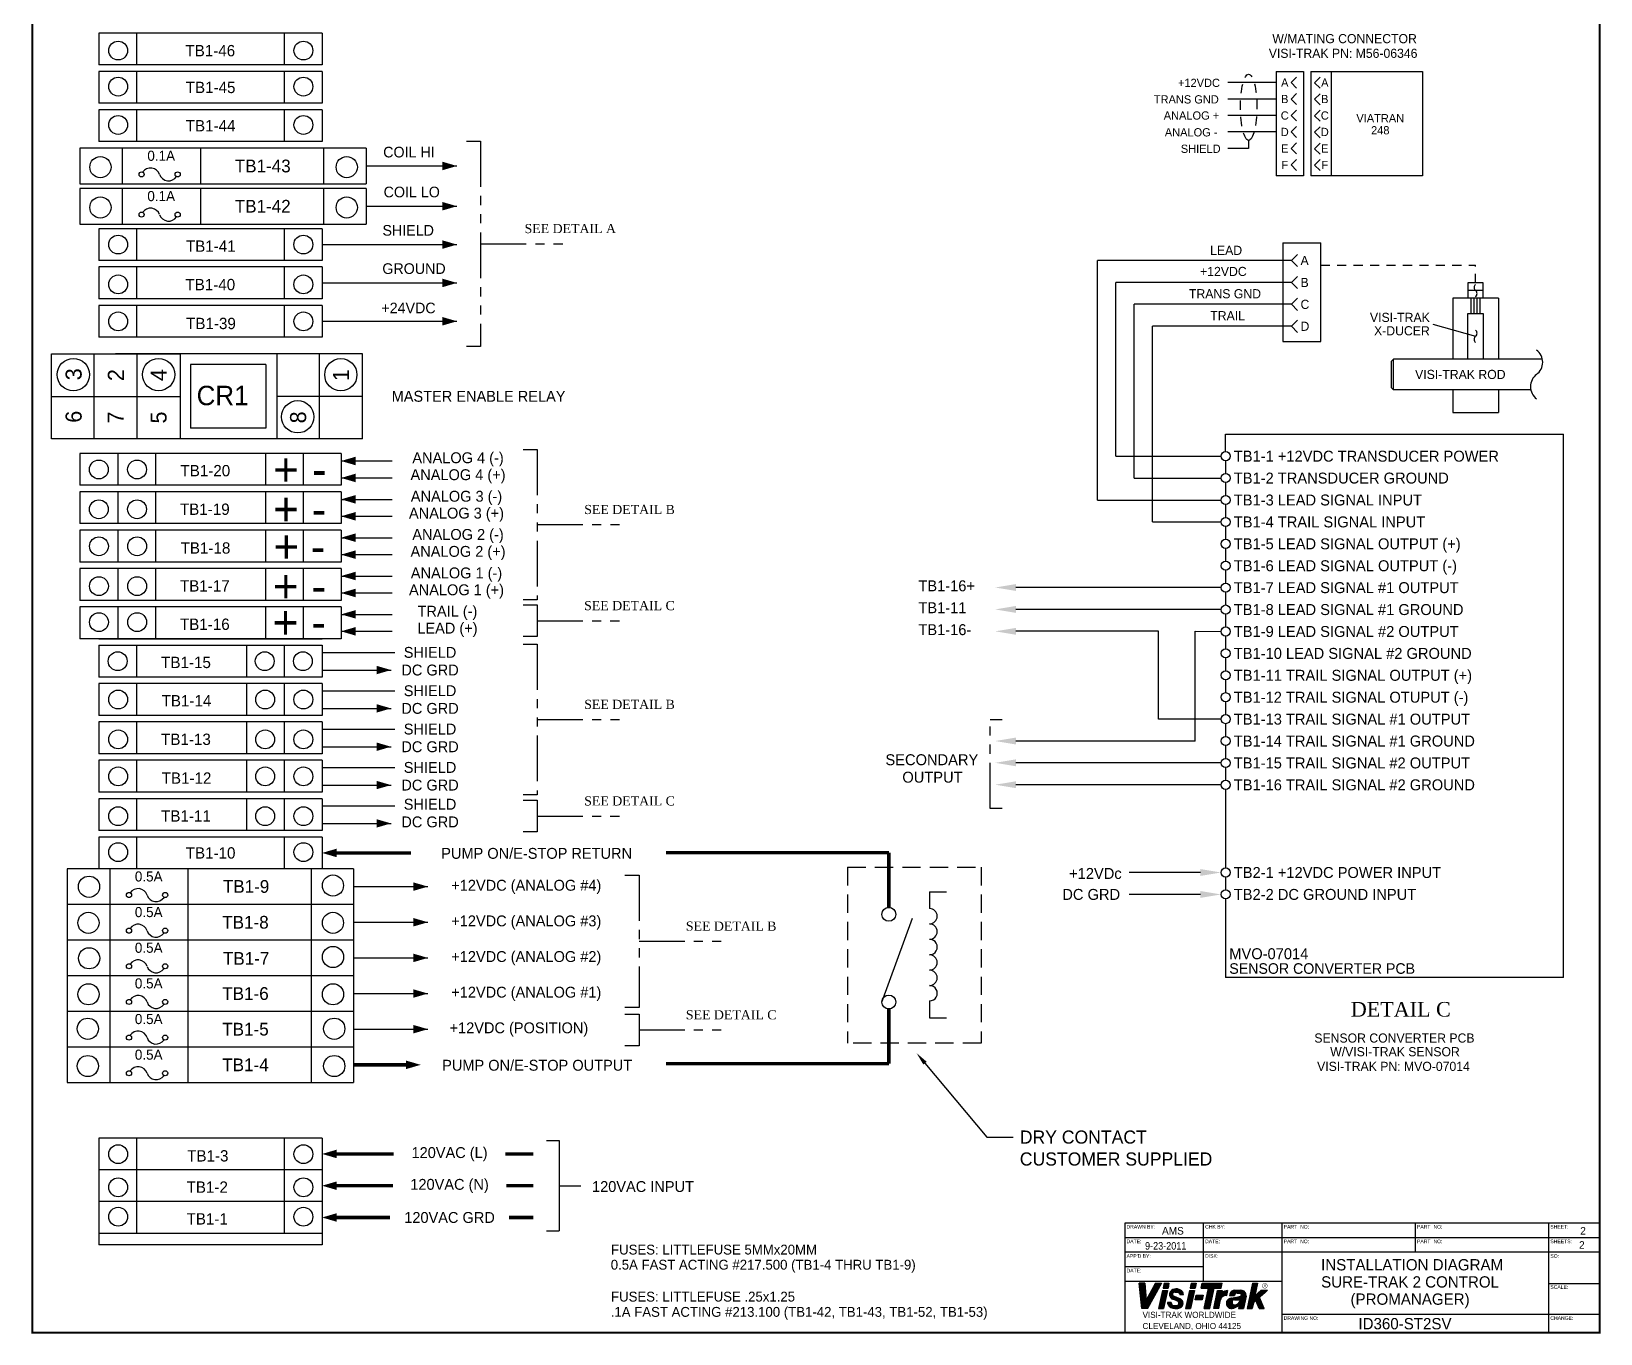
# Model space of a CAD drawing. Extents: x -174 to 488, y -202 to 118.
# Drawn here: x -37.41 to -15.94, y -119.3 to -101.47 of the extents above; entities that cross this region are included whole.
import ezdxf
from ezdxf import colors
from ezdxf.entities.mleader import LeaderData, LeaderLine
from ezdxf.enums import TextEntityAlignment as Align
from ezdxf.math import Vec2, Vec3

# ---------------------------------------------------------------- set-up
doc = ezdxf.new("R2010")
doc.units = 0
doc.header["$MEASUREMENT"] = 0
for name, pattern in [('HIDDEN', [0.375, 0.25, -0.125]), ('HIDDEN2', [0.1875, 0.125, -0.0625]), ('PHANTOM2', [1.25, 0.625, -0.125, 0.125, -0.125, 0.125, -0.125])]:
    doc.linetypes.add(name, pattern=pattern)
doc.layers.get('0').update_dxf_attribs({"linetype": 'CONTINUOUS'})
for name, color, linetype in [('1', 3, 'CONTINUOUS'), ('HIDDEN', 4, 'HIDDEN2'), ('TITLE', 2, 'CONTINUOUS')]:
    doc.layers.add(name, color=color, linetype=linetype)
doc.styles.add('DUTCHEB', font='dutcheb.ttf')

msp = doc.modelspace()

# ---------------------------------------------------------------- hatches: boundary and pattern name
at = {"layer": 'TITLE'}
h = msp.add_hatch(dxfattribs=at)
h.set_pattern_fill('ANSI31', color=3, scale=0.05, style=0)
h.set_pattern_definition([(45, (-46.198226, -118.8852164), (-0.0044194174, 0.0044194174), [])])
h.paths.add_polyline_path([(-21.225, -118.675), (-21.129, -118.675), (-21.114, -118.608), (-21.389, -118.608), (-21.403, -118.675), (-21.302, -118.675), (-21.36, -118.954), (-21.283, -118.954)])
h.paths.add_polyline_path([(-21.117, -118.737), (-21.112, -118.709), (-21.179, -118.709), (-21.23, -118.954), (-21.162, -118.954), (-21.138, -118.835, -0.412622), (-21.053, -118.777), (-21.04, -118.709, 0.177777)])
h.paths.add_polyline_path([(-20.871, -118.79), (-20.991, -118.812, -0.000198), (-20.99, -118.812, 1.176337), (-20.957, -118.95), (-20.88, -118.911), (-20.889, -118.954), (-20.822, -118.954), (-20.787, -118.785, 0.450896), (-20.858, -118.704), (-20.939, -118.704, 0.343381), (-21.009, -118.758), (-21.013, -118.777), (-20.946, -118.777, -0.408367), (-20.91, -118.742), (-20.875, -118.742, -0.927229)])
h.paths.add_polyline_path([(-20.859, -118.834, -0.222166), (-20.933, -118.904, -1.186669), (-20.944, -118.834)], flags=16)
h.paths.add_polyline_path([(-20.668, -118.781), (-20.631, -118.608), (-20.699, -118.608), (-20.771, -118.954), (-20.704, -118.954), (-20.688, -118.877), (-20.653, -118.846), (-20.607, -118.954), (-20.54, -118.954), (-20.604, -118.803), (-20.495, -118.704), (-20.582, -118.704)])
h.paths.add_polyline_path([(-21.615, -118.954), (-21.547, -118.954), (-21.493, -118.709), (-21.56, -118.709)])
h.paths.add_polyline_path([(-21.374, -118.771), (-21.47, -118.771), (-21.485, -118.834), (-21.388, -118.834)])
h.paths.add_polyline_path([(-21.485, -118.675), (-21.47, -118.608), (-21.538, -118.608), (-21.552, -118.675)])
h.paths.add_polyline_path([(-21.763, -118.732), (-21.73, -118.732, -0.378254), (-21.695, -118.762), (-21.646, -118.762, 0.105062), (-21.654, -118.732, 0.423951), (-21.808, -118.707, 0.564165), (-21.794, -118.824), (-21.727, -118.854, -0.850893), (-21.741, -118.912), (-21.781, -118.911, -0.428023), (-21.811, -118.878), (-21.811, -118.87), (-21.862, -118.87, 0.10636), (-21.857, -118.897, 0.275844), (-21.762, -118.954), (-21.732, -118.954, 0.11899), (-21.683, -118.94, 0.591571), (-21.685, -118.824), (-21.773, -118.784, -0.984349)])
h.paths.add_polyline_path([(-21.862, -118.709), (-21.93, -118.709), (-21.984, -118.954), (-21.917, -118.954)])
h.paths.add_polyline_path([(-21.855, -118.675), (-21.845, -118.608), (-21.907, -118.608), (-21.922, -118.675)])
h.paths.add_polyline_path([(-21.947, -118.608), (-22.029, -118.608), (-22.154, -118.839), (-22.173, -118.608), (-22.25, -118.608), (-22.212, -118.954), (-22.135, -118.954)])

# ---------------------------------------------------------------- linework, layer by layer
at = {"color": 7, "linetype": 'Continuous'}
for p, q in [((-33.432, -101.493), (-36.489, -101.493)), ((-35.971, -101.493), (-35.971, -101.928)), ((-33.432, -101.928), (-36.489, -101.928)), ((-33.432, -102.018), (-36.489, -102.018)), ((-35.971, -102.018), (-35.971, -102.453)), ((-33.432, -102.453), (-36.489, -102.453)), ((-33.432, -102.543), (-36.489, -102.543)), ((-35.971, -102.543), (-35.971, -102.978)), ((-32.83, -103.068), (-36.748, -103.068)), ((-33.002, -103.068), (-36.576, -103.068)), ((-33.432, -102.978), (-36.489, -102.978)), ((-33.432, -103.068), (-36.489, -103.068)), ((-33.432, -103.068), (-36.489, -103.068)), ((-35.098, -103.068), (-36.167, -103.068)), ((-35.098, -103.068), (-35.098, -103.556)), ((-35.098, -103.068), (-35.098, -103.556)), ((-32.83, -103.619), (-36.748, -103.619)), ((-33.002, -103.619), (-36.576, -103.619)), ((-33.432, -103.619), (-36.489, -103.619)), ((-33.432, -103.619), (-36.489, -103.619)), ((-35.098, -103.619), (-36.167, -103.619)), ((-35.098, -103.619), (-35.098, -104.107)), ((-35.098, -103.619), (-35.098, -104.107)), ((-33.432, -104.171), (-36.489, -104.171)), ((-35.971, -104.171), (-35.971, -104.605)), ((-33.432, -104.605), (-36.489, -104.605)), ((-33.432, -104.695), (-36.489, -104.695)), ((-35.971, -104.695), (-35.971, -105.13)), ((-33.432, -105.13), (-36.489, -105.13)), ((-33.432, -105.22), (-36.489, -105.22)), ((-35.971, -105.22), (-35.971, -105.655)), ((-33.432, -105.655), (-36.489, -105.655)), ((-33.173, -107.249), (-36.748, -107.249)), ((-33.432, -107.249), (-36.489, -107.249)), ((-35.712, -107.249), (-35.712, -107.684)), ((-33.173, -107.684), (-36.748, -107.684)), ((-33.173, -107.774), (-36.748, -107.774)), ((-35.712, -107.774), (-35.712, -108.209)), ((-33.173, -108.209), (-36.748, -108.209)), ((-33.173, -108.299), (-36.748, -108.299)), ((-35.712, -108.299), (-35.712, -108.734)), ((-33.173, -108.734), (-36.748, -108.734)), ((-33.173, -108.824), (-36.748, -108.824)), ((-35.712, -108.824), (-35.712, -109.259)), ((-33.173, -109.259), (-36.748, -109.259)), ((-33.173, -109.349), (-36.748, -109.349)), ((-35.712, -109.349), (-35.712, -109.784)), ((-33.173, -109.784), (-36.748, -109.784)), ((-35.971, -109.874), (-35.971, -110.309)), ((-33.432, -110.309), (-36.489, -110.309)), ((-33.432, -110.399), (-36.489, -110.399)), ((-35.971, -110.399), (-35.971, -110.834)), ((-33.432, -110.834), (-36.489, -110.834)), ((-33.432, -110.924), (-36.489, -110.924)), ((-35.971, -110.924), (-35.971, -111.359)), ((-33.432, -111.359), (-36.489, -111.359)), ((-33.432, -111.449), (-36.489, -111.449)), ((-35.971, -111.449), (-35.971, -111.884)), ((-33.432, -111.884), (-36.489, -111.884)), ((-33.432, -111.974), (-36.489, -111.974)), ((-35.971, -111.974), (-35.971, -112.409)), ((-33.432, -112.409), (-36.489, -112.409)), ((-33.432, -112.499), (-36.489, -112.499)), ((-35.971, -112.499), (-35.971, -112.934)), ((-33.002, -112.934), (-36.919, -112.934)), ((-33.432, -112.934), (-36.489, -112.934)), ((-35.269, -112.934), (-35.269, -113.422)), ((-21.413, -112.985), (-22.387, -112.985)), ((-21.413, -113.285), (-22.387, -113.285)), ((-33.002, -113.422), (-36.919, -113.422)), ((-35.269, -113.422), (-35.269, -113.91)), ((-33.002, -113.91), (-36.919, -113.91)), ((-35.269, -113.91), (-35.269, -114.398)), ((-33.002, -114.398), (-36.919, -114.398)), ((-35.269, -114.398), (-35.269, -114.886)), ((-33.002, -114.886), (-36.919, -114.886)), ((-35.269, -114.886), (-36.338, -114.886)), ((-35.269, -114.886), (-35.269, -115.374)), ((-33.002, -115.374), (-36.919, -115.374)), ((-35.269, -115.374), (-36.338, -115.374)), ((-35.269, -115.374), (-35.269, -115.862)), ((-33.432, -116.621), (-36.489, -116.621)), ((-35.971, -116.621), (-35.971, -117.926)), ((-33.432, -117.056), (-36.489, -117.056)), ((-33.432, -117.491), (-36.489, -117.491)), ((-33.432, -117.926), (-36.489, -117.926))]:
    msp.add_line(p, q, dxfattribs=at)
for p, q in [((-36.489, -101.493), (-36.489, -101.928)), ((-33.95, -101.493), (-33.95, -101.928)), ((-33.432, -101.493), (-33.432, -101.928)), ((-33.432, -101.499), (-33.432, -101.741)), ((-36.489, -102.018), (-36.489, -102.453)), ((-33.95, -102.018), (-33.95, -102.453)), ((-33.432, -102.018), (-33.432, -102.453)), ((-20.526, -102.17), (-21.035, -102.17)), ((-20.376, -102.17), (-20.526, -102.17)), ((-20.376, -102.019), (-20, -102.019)), ((-20.376, -102.019), (-20.376, -103.448)), ((-20.097, -102.095), (-20.172, -102.17)), ((-20.172, -102.17), (-20.097, -102.245)), ((-20, -102.019), (-20, -103.448)), ((-19.9, -102.019), (-18.374, -102.019)), ((-19.9, -102.019), (-19.9, -103.448)), ((-19.775, -102.098), (-19.85, -102.173)), ((-19.85, -102.173), (-19.775, -102.248)), ((-19.624, -102.019), (-19.624, -103.448)), ((-18.374, -102.019), (-18.374, -103.448)), ((-20.526, -102.395), (-21.035, -102.395)), ((-20.376, -102.395), (-20.526, -102.395)), ((-20.097, -102.32), (-20.172, -102.395)), ((-20.172, -102.395), (-20.097, -102.471)), ((-19.775, -102.323), (-19.85, -102.398)), ((-19.85, -102.398), (-19.775, -102.473)), ((-36.489, -102.543), (-36.489, -102.978)), ((-33.95, -102.543), (-33.95, -102.978)), ((-33.432, -102.543), (-33.432, -102.978)), ((-20.526, -102.621), (-21.035, -102.621)), ((-20.376, -102.621), (-20.526, -102.621)), ((-20.097, -102.546), (-20.172, -102.621)), ((-20.172, -102.621), (-20.097, -102.696)), ((-19.775, -102.549), (-19.85, -102.624)), ((-19.85, -102.624), (-19.775, -102.699)), ((-20.526, -102.846), (-21.035, -102.846)), ((-20.376, -102.846), (-20.526, -102.846)), ((-20.097, -102.771), (-20.172, -102.846)), ((-20.172, -102.846), (-20.097, -102.922)), ((-19.775, -102.774), (-19.85, -102.849)), ((-19.85, -102.849), (-19.775, -102.925)), ((-36.748, -103.068), (-36.748, -103.556)), ((-36.167, -103.068), (-36.167, -103.556)), ((-33.411, -103.068), (-33.411, -103.556)), ((-32.83, -103.068), (-32.83, -103.556)), ((-20.752, -103.072), (-21.035, -103.072)), ((-20.752, -102.959), (-20.752, -103.072)), ((-20.097, -102.997), (-20.172, -103.072)), ((-20.172, -103.072), (-20.097, -103.147)), ((-19.775, -103), (-19.85, -103.075)), ((-19.85, -103.075), (-19.775, -103.15)), ((-20.097, -103.222), (-20.172, -103.298)), ((-19.775, -103.225), (-19.85, -103.3)), ((-32.83, -103.312), (-31.587, -103.312)), ((-20, -103.448), (-20.376, -103.448)), ((-20.172, -103.298), (-20.097, -103.373)), ((-18.374, -103.448), (-19.9, -103.448)), ((-19.85, -103.3), (-19.775, -103.376)), ((-36.748, -103.556), (-32.83, -103.556)), ((-36.748, -103.619), (-36.748, -104.107)), ((-36.304, -103.556), (-33.274, -103.556)), ((-36.167, -103.619), (-36.167, -104.107)), ((-33.411, -103.619), (-33.411, -104.107)), ((-32.83, -103.619), (-32.83, -104.107)), ((-32.83, -103.863), (-31.587, -103.863)), ((-36.748, -104.107), (-32.83, -104.107)), ((-36.304, -104.107), (-33.274, -104.107)), ((-36.489, -104.171), (-36.489, -104.605)), ((-33.95, -104.171), (-33.95, -104.605)), ((-33.432, -104.171), (-33.432, -104.605)), ((-33.432, -104.388), (-31.587, -104.388)), ((-36.489, -104.695), (-36.489, -105.13)), ((-33.95, -104.695), (-33.95, -105.13)), ((-33.432, -104.695), (-33.432, -105.13)), ((-33.432, -104.792), (-33.432, -105.034)), ((-20.167, -104.606), (-22.82, -104.606)), ((-22.82, -107.885), (-22.82, -104.606)), ((-33.432, -104.913), (-31.587, -104.913)), ((-20.167, -104.906), (-22.57, -104.906)), ((-22.57, -107.286), (-22.57, -104.906)), ((-36.489, -105.22), (-36.489, -105.655)), ((-33.95, -105.22), (-33.95, -105.655)), ((-33.432, -105.22), (-33.432, -105.655)), ((-33.432, -105.227), (-33.432, -105.469)), ((-20.167, -105.206), (-22.32, -105.206)), ((-22.32, -107.585), (-22.32, -105.206)), ((-33.432, -105.438), (-31.587, -105.438)), ((-20.167, -105.506), (-22.07, -105.506)), ((-22.07, -108.185), (-22.07, -105.506)), ((-37.137, -105.884), (-35.374, -105.884)), ((-37.137, -107.048), (-37.137, -105.884)), ((-36.55, -107.048), (-36.55, -105.884)), ((-34.054, -105.884), (-36.259, -105.884)), ((-35.963, -107.048), (-35.963, -105.884)), ((-35.374, -105.884), (-35.374, -107.048)), ((-35.233, -106.031), (-35.233, -106.901)), ((-34.202, -106.031), (-35.233, -106.031)), ((-34.202, -106.031), (-34.202, -106.901)), ((-32.878, -105.884), (-34.054, -105.884)), ((-34.054, -105.884), (-34.054, -107.048)), ((-33.467, -107.048), (-33.467, -105.884)), ((-32.878, -107.048), (-32.878, -105.884)), ((-37.137, -106.466), (-35.376, -106.466)), ((-32.878, -106.466), (-34.054, -106.466)), ((-34.202, -106.901), (-35.233, -106.901)), ((-32.878, -107.048), (-37.137, -107.048)), ((-21.067, -106.985), (-16.442, -106.985)), ((-21.067, -107.222), (-21.067, -106.985)), ((-16.442, -114.422), (-16.442, -106.985)), ((-36.748, -107.249), (-36.748, -107.684)), ((-36.23, -107.249), (-36.23, -107.684)), ((-36.23, -107.249), (-36.23, -107.684)), ((-34.209, -107.249), (-34.209, -107.684)), ((-33.691, -107.249), (-33.691, -107.684)), ((-33.173, -107.249), (-33.173, -107.684)), ((-33.173, -107.351), (-32.473, -107.351)), ((-33.173, -107.351), (-33.173, -107.583)), ((-21.067, -107.347), (-21.067, -107.522)), ((-33.173, -107.583), (-32.473, -107.583)), ((-36.748, -107.774), (-36.748, -108.209)), ((-36.23, -107.774), (-36.23, -108.209)), ((-36.23, -107.774), (-36.23, -108.209)), ((-34.209, -107.774), (-34.209, -108.209)), ((-33.691, -107.774), (-33.691, -108.209)), ((-33.173, -107.774), (-33.173, -108.209)), ((-21.067, -107.647), (-21.067, -107.822)), ((-33.173, -107.876), (-33.173, -108.108)), ((-33.173, -107.876), (-32.473, -107.876)), ((-21.067, -107.947), (-21.067, -108.122)), ((-33.173, -108.108), (-32.473, -108.108)), ((-36.748, -108.299), (-36.748, -108.734)), ((-36.23, -108.299), (-36.23, -108.734)), ((-36.23, -108.299), (-36.23, -108.734)), ((-34.209, -108.299), (-34.209, -108.734)), ((-33.691, -108.299), (-33.691, -108.734)), ((-33.173, -108.299), (-33.173, -108.734)), ((-33.173, -108.401), (-32.473, -108.401)), ((-33.173, -108.401), (-33.173, -108.633)), ((-21.067, -108.247), (-21.067, -108.422)), ((-33.173, -108.633), (-32.473, -108.633)), ((-21.067, -108.547), (-21.067, -108.722)), ((-36.748, -108.824), (-36.748, -109.259)), ((-36.23, -108.824), (-36.23, -109.259)), ((-36.23, -108.824), (-36.23, -109.259)), ((-34.209, -108.824), (-34.209, -109.259)), ((-33.691, -108.824), (-33.691, -109.259)), ((-33.173, -108.824), (-33.173, -109.259)), ((-21.067, -108.847), (-21.067, -109.022)), ((-33.173, -108.926), (-32.473, -108.926)), ((-33.173, -108.926), (-33.173, -109.158)), ((-33.173, -109.158), (-32.473, -109.158)), ((-21.067, -109.147), (-21.067, -109.322)), ((-36.748, -109.349), (-36.748, -109.784)), ((-36.23, -109.349), (-36.23, -109.424)), ((-36.23, -109.349), (-36.23, -109.784)), ((-34.209, -109.349), (-34.209, -109.784)), ((-33.691, -109.349), (-33.691, -109.784)), ((-33.173, -109.349), (-33.173, -109.784)), ((-33.173, -109.361), (-33.173, -109.593)), ((-33.173, -109.451), (-32.473, -109.451)), ((-21.067, -109.447), (-21.067, -109.622)), ((-33.173, -109.683), (-32.473, -109.683)), ((-21.985, -110.885), (-21.985, -109.683)), ((-21.485, -111.185), (-21.485, -109.683)), ((-21.485, -109.683), (-21.13, -109.685)), ((-36.489, -109.784), (-33.432, -109.784)), ((-36.489, -109.874), (-36.489, -110.309)), ((-36.489, -109.874), (-33.432, -109.874)), ((-34.468, -109.874), (-34.468, -110.309)), ((-33.95, -109.874), (-33.95, -110.309)), ((-33.432, -109.874), (-33.432, -110.309)), ((-21.067, -109.747), (-21.067, -109.922)), ((-33.432, -109.971), (-32.439, -109.971)), ((-21.067, -110.047), (-21.067, -110.222)), ((-33.432, -110.213), (-32.489, -110.213)), ((-21.067, -110.347), (-21.067, -110.522)), ((-36.489, -110.399), (-36.489, -110.834)), ((-34.468, -110.399), (-34.468, -110.834)), ((-33.95, -110.399), (-33.95, -110.834)), ((-33.432, -110.399), (-33.432, -110.834)), ((-33.432, -110.496), (-32.439, -110.496)), ((-33.432, -110.738), (-32.489, -110.738)), ((-21.067, -110.647), (-21.067, -110.822)), ((-36.489, -110.924), (-36.489, -111.359)), ((-34.468, -110.924), (-34.468, -111.359)), ((-33.95, -110.924), (-33.95, -111.359)), ((-33.432, -110.924), (-33.432, -111.359)), ((-33.432, -111.021), (-32.439, -111.021)), ((-33.432, -111.021), (-33.432, -111.263)), ((-21.067, -110.947), (-21.067, -111.122)), ((-36.489, -111.449), (-36.489, -111.884)), ((-34.468, -111.449), (-34.468, -111.884)), ((-33.95, -111.449), (-33.95, -111.884)), ((-33.432, -111.263), (-32.489, -111.263)), ((-33.432, -111.449), (-33.432, -111.884)), ((-33.432, -111.456), (-33.432, -111.698)), ((-21.067, -111.247), (-21.067, -111.422)), ((-33.432, -111.546), (-32.439, -111.546)), ((-21.067, -111.547), (-21.067, -111.722)), ((-33.432, -111.788), (-32.489, -111.788)), ((-21.067, -111.847), (-21.067, -112.922)), ((-36.489, -111.974), (-36.489, -112.409)), ((-34.468, -111.974), (-34.468, -112.409)), ((-33.95, -111.974), (-33.95, -112.409)), ((-33.432, -111.974), (-33.432, -112.409)), ((-33.432, -111.981), (-33.432, -112.223)), ((-33.432, -112.071), (-32.439, -112.071)), ((-33.432, -112.313), (-32.489, -112.313)), ((-36.489, -112.499), (-36.489, -112.934)), ((-33.95, -112.499), (-33.95, -112.934)), ((-33.432, -112.499), (-33.432, -112.934)), ((-36.919, -112.934), (-36.919, -115.862)), ((-36.338, -112.934), (-36.338, -115.862)), ((-33.583, -112.934), (-33.583, -115.862)), ((-33.002, -112.934), (-33.002, -115.862)), ((-21.067, -113.047), (-21.067, -113.222)), ((-33.002, -113.178), (-31.984, -113.178)), ((-25.119, -113.248), (-25.119, -113.478)), ((-25.119, -113.248), (-24.887, -113.248)), ((-21.067, -113.347), (-21.067, -114.422)), ((-33.002, -113.666), (-31.984, -113.666)), ((-25.771, -114.758), (-25.354, -113.611)), ((-33.002, -114.154), (-31.984, -114.154)), ((-16.442, -114.422), (-21.067, -114.422)), ((-33.002, -114.642), (-31.984, -114.642)), ((-25.119, -114.744), (-25.119, -114.974)), ((-25.119, -114.974), (-24.887, -114.974)), ((-33.002, -115.13), (-31.984, -115.13)), ((-36.919, -115.862), (-33.002, -115.862)), ((-36.475, -115.862), (-33.446, -115.862)), ((-36.489, -116.621), (-36.489, -118.082)), ((-33.95, -116.621), (-33.95, -117.926)), ((-33.432, -116.621), (-33.432, -118.082)), ((-30.362, -116.653), (-30.188, -116.653)), ((-30.188, -116.653), (-30.188, -117.892)), ((-30.188, -117.273), (-29.891, -117.273)), ((-30.362, -117.892), (-30.188, -117.892))]:
    msp.add_line(p, q)
at = {"linetype": 'PHANTOM2'}
for p, q in [((-31.458, -102.972), (-31.264, -102.972)), ((-31.264, -102.972), (-31.264, -105.782)), ((-31.264, -104.377), (-30.024, -104.377)), ((-31.264, -105.782), (-31.458, -105.782)), ((-30.681, -107.192), (-30.487, -107.192)), ((-30.487, -107.192), (-30.487, -109.252)), ((-30.487, -108.222), (-29.247, -108.222)), ((-30.487, -109.252), (-30.681, -109.252)), ((-30.682, -109.321), (-30.488, -109.321)), ((-30.488, -109.321), (-30.488, -109.756)), ((-30.488, -109.538), (-29.248, -109.538)), ((-30.488, -109.756), (-30.682, -109.756)), ((-30.681, -109.861), (-30.487, -109.861)), ((-30.487, -109.861), (-30.487, -111.921)), ((-30.487, -110.891), (-29.247, -110.891)), ((-30.682, -111.995), (-30.488, -111.995)), ((-30.487, -111.921), (-30.681, -111.921)), ((-30.488, -111.995), (-30.488, -112.43)), ((-30.488, -112.213), (-29.248, -112.213)), ((-30.488, -112.43), (-30.682, -112.43)), ((-29.29, -113.022), (-29.095, -113.022)), ((-29.095, -113.022), (-29.095, -114.832)), ((-29.095, -113.927), (-27.856, -113.927)), ((-29.095, -114.832), (-29.29, -114.832)), ((-29.29, -114.923), (-29.095, -114.923)), ((-29.095, -114.923), (-29.095, -115.358)), ((-29.095, -115.14), (-27.856, -115.14)), ((-29.095, -115.358), (-29.29, -115.358))]:
    msp.add_line(p, q, dxfattribs=at)
at = {"color": 7}
for p, q in [((-20.285, -104.364), (-19.766, -104.364)), ((-20.285, -104.364), (-20.285, -105.715)), ((-19.766, -105.715), (-19.766, -104.364)), ((-20.084, -104.523), (-20.167, -104.606)), ((-20.167, -104.606), (-20.084, -104.69)), ((-20.084, -104.823), (-20.167, -104.906)), ((-20.167, -104.906), (-20.084, -104.99)), ((-17.751, -104.913), (-17.751, -105.122)), ((-17.542, -104.913), (-17.751, -104.913)), ((-17.542, -105.122), (-17.542, -104.913)), ((-20.084, -105.123), (-20.167, -105.206)), ((-20.167, -105.206), (-20.084, -105.29)), ((-17.333, -105.122), (-17.96, -105.122)), ((-17.96, -105.122), (-17.96, -105.957)), ((-17.542, -105.017), (-17.751, -105.017)), ((-17.709, -105.331), (-17.709, -105.122)), ((-17.667, -105.331), (-17.667, -105.122)), ((-17.626, -105.331), (-17.626, -105.122)), ((-17.584, -105.331), (-17.584, -105.122)), ((-17.333, -105.122), (-17.333, -105.957)), ((-20.084, -105.423), (-20.167, -105.506)), ((-17.751, -105.331), (-17.542, -105.331)), ((-17.751, -105.957), (-17.751, -105.331)), ((-17.542, -105.331), (-17.542, -105.957)), ((-20.167, -105.506), (-20.084, -105.59)), ((-18.231, -105.477), (-17.647, -105.644)), ((-20.285, -105.715), (-19.766, -105.715)), ((-18.769, -105.957), (-18.795, -105.983)), ((-18.795, -106.349), (-18.795, -105.983)), ((-16.732, -105.957), (-18.769, -105.957)), ((-18.769, -106.375), (-18.769, -105.957)), ((-18.769, -106.375), (-18.795, -106.349)), ((-16.891, -106.375), (-18.769, -106.375)), ((-17.96, -106.375), (-17.96, -106.688)), ((-17.333, -106.375), (-17.333, -106.688)), ((-17.96, -106.688), (-17.333, -106.688)), ((-33.918, -107.249), (-36.003, -107.249)), ((-22.57, -107.286), (-21.13, -107.286)), ((-22.32, -107.585), (-21.13, -107.585)), ((-22.82, -107.885), (-21.13, -107.885)), ((-22.07, -108.185), (-21.13, -108.185)), ((-21.13, -109.083), (-23.938, -109.083)), ((-21.13, -109.383), (-23.938, -109.383)), ((-21.985, -109.683), (-23.938, -109.683)), ((-21.13, -110.885), (-21.985, -110.885)), ((-21.485, -111.185), (-23.938, -111.185)), ((-21.13, -111.483), (-23.938, -111.483)), ((-21.13, -111.783), (-23.938, -111.783)), ((-33.432, -118.082), (-36.489, -118.082)), ((-33.446, -117.926), (-36.475, -117.926))]:
    msp.add_line(p, q, dxfattribs=at)
at = {"color": 7, "linetype": 'HIDDEN2'}
msp.add_line((-19.766, -104.668), (-17.647, -104.668), dxfattribs=at)
at = {"linetype": 'HIDDEN2'}
msp.add_line((-17.647, -104.913), (-17.647, -104.668), dxfattribs=at)
at = {"color": 7, "linetype": 'PHANTOM2'}
for p, q in [((-24.291, -112.109), (-24.291, -110.888)), ((-24.291, -110.888), (-24.124, -110.888)), ((-24.124, -112.109), (-24.291, -112.109))]:
    msp.add_line(p, q, dxfattribs=at)
at = {"linetype": 'HIDDEN'}
for p, q in [((-26.241, -112.911), (-24.415, -112.911)), ((-26.241, -112.911), (-26.241, -115.321)), ((-24.415, -112.911), (-24.415, -115.321)), ((-24.415, -115.321), (-26.241, -115.321))]:
    msp.add_line(p, q, dxfattribs=at)
at = {"color": 3}
for p in [(-15.948, -117.785), (-22.448, -119.285)]:
    msp.add_line(p, (-15.948, -119.285), dxfattribs=at)
for points, const_width in [([(-32.214, -112.717), (-33.234, -112.717)], 0.0472), ([(-25.676, -112.713), (-28.728, -112.713)], 0.0472), ([(-25.676, -112.713), (-25.676, -113.463)], 0.05), ([(-25.676, -114.853), (-25.676, -115.603)], 0.05), ([(-33.002, -115.618), (-32.282, -115.618)], 0.0472), ([(-28.728, -115.603), (-25.676, -115.603)], 0.0472), ([(-33.234, -116.838), (-32.452, -116.838)], 0.0472), ([(-30.925, -116.838), (-30.54, -116.838)], 0.0472), ([(-33.234, -117.273), (-32.464, -117.273)], 0.0472), ([(-30.912, -117.273), (-30.54, -117.273)], 0.0472), ([(-33.234, -117.708), (-32.501, -117.708)], 0.0472), ([(-30.875, -117.708), (-30.54, -117.708)], 0.0472)]:
    msp.add_lwpolyline(points, dxfattribs=dict(const_width=const_width))
for centre, radius in [((-36.223, -101.732), 0.129), ((-33.688, -101.732), 0.129), ((-36.223, -102.225), 0.129), ((-33.688, -102.225), 0.129), ((-36.223, -102.75), 0.129), ((-33.688, -102.75), 0.129), ((-36.466, -103.328), 0.145), ((-33.095, -103.328), 0.145), ((-35.903, -103.427), 0.0349), ((-35.409, -103.427), 0.0349), ((-36.466, -103.88), 0.145), ((-33.095, -103.88), 0.145), ((-35.903, -103.978), 0.0349), ((-35.409, -103.978), 0.0349), ((-36.224, -104.388), 0.129), ((-33.689, -104.388), 0.129), ((-36.224, -104.933), 0.129), ((-33.689, -104.933), 0.129), ((-36.223, -105.44), 0.129), ((-33.688, -105.44), 0.129), ((-36.836, -106.169), 0.221), ((-35.67, -106.168), 0.221), ((-33.176, -106.17), 0.221), ((-33.766, -106.746), 0.221), ((-36.487, -107.467), 0.129), ((-35.965, -107.467), 0.129), ((-21.067, -107.285), 0.0625), ((-21.067, -107.585), 0.0625), ((-36.487, -108.012), 0.129), ((-35.965, -108.012), 0.129), ((-21.067, -107.885), 0.0625), ((-21.067, -108.185), 0.0625), ((-36.486, -108.519), 0.129), ((-35.964, -108.519), 0.129), ((-21.067, -108.485), 0.0625), ((-21.067, -108.785), 0.0625), ((-36.486, -109.064), 0.129), ((-35.964, -109.064), 0.129), ((-21.067, -109.085), 0.0625), ((-36.486, -109.557), 0.129), ((-35.964, -109.557), 0.129), ((-21.067, -109.385), 0.0625), ((-21.067, -109.685), 0.0625), ((-21.067, -109.985), 0.0625), ((-36.23, -110.092), 0.129), ((-34.218, -110.092), 0.129), ((-33.695, -110.092), 0.129), ((-21.067, -110.285), 0.0625), ((-36.224, -110.617), 0.129), ((-34.212, -110.617), 0.129), ((-33.689, -110.617), 0.129), ((-21.067, -110.585), 0.0625), ((-21.067, -110.885), 0.0625), ((-36.224, -111.162), 0.129), ((-34.212, -111.162), 0.129), ((-33.689, -111.162), 0.129), ((-21.067, -111.185), 0.0625), ((-21.067, -111.485), 0.0625), ((-36.223, -111.669), 0.129), ((-34.211, -111.669), 0.129), ((-33.688, -111.669), 0.129), ((-21.067, -111.785), 0.0625), ((-36.223, -112.214), 0.129), ((-34.211, -112.214), 0.129), ((-33.688, -112.214), 0.129), ((-36.223, -112.706), 0.129), ((-33.688, -112.706), 0.129), ((-21.067, -112.985), 0.0625), ((-36.622, -113.18), 0.145), ((-33.284, -113.163), 0.145), ((-36.075, -113.293), 0.0349), ((-35.58, -113.293), 0.0349), ((-21.067, -113.285), 0.0625), ((-36.63, -113.674), 0.145), ((-33.284, -113.674), 0.145), ((-25.676, -113.558), 0.0952), ((-36.075, -113.781), 0.0349), ((-35.58, -113.781), 0.0349), ((-36.621, -114.159), 0.145), ((-33.283, -114.142), 0.145), ((-36.075, -114.269), 0.0349), ((-35.58, -114.269), 0.0349), ((-36.629, -114.652), 0.145), ((-33.283, -114.652), 0.145), ((-25.676, -114.758), 0.0952), ((-36.075, -114.757), 0.0349), ((-35.58, -114.757), 0.0349), ((-36.638, -115.124), 0.145), ((-33.266, -115.124), 0.145), ((-36.075, -115.245), 0.0349), ((-35.58, -115.245), 0.0349), ((-36.638, -115.635), 0.145), ((-33.266, -115.635), 0.145), ((-36.075, -115.733), 0.0349), ((-35.58, -115.733), 0.0349), ((-36.223, -116.841), 0.129), ((-33.688, -116.841), 0.129), ((-36.223, -117.295), 0.129), ((-33.688, -117.295), 0.129), ((-36.223, -117.698), 0.129), ((-33.688, -117.698), 0.129)]:
    msp.add_circle(centre, radius)
for centre, start, end in [((-35.78, -103.47), 19.051, 145.6245), ((-35.532, -103.384), 199.051, 325.6245), ((-35.78, -104.021), 19.051, 145.6245), ((-35.532, -103.936), 199.051, 325.6245), ((-35.951, -113.336), 19.051, 145.6245), ((-35.704, -113.251), 199.051, 325.6245), ((-35.951, -113.824), 19.051, 145.6245), ((-35.704, -113.739), 199.051, 325.6245), ((-35.951, -114.312), 19.051, 145.6245), ((-35.704, -114.227), 199.051, 325.6245), ((-35.951, -114.8), 19.051, 145.6245), ((-35.704, -114.715), 199.051, 325.6245), ((-35.951, -115.288), 19.051, 145.6245), ((-35.704, -115.203), 199.051, 325.6245), ((-35.951, -115.776), 19.051, 145.6245), ((-35.704, -115.691), 199.051, 325.6245)]:
    msp.add_arc(centre, 0.131, start, end, dxfattribs=at)
at = {"color": 7}
for centre, radius, start, end in [((-17.615, -104.976), 0.0522, 126.8699, 233.1301), ((-17.678, -105.059), 0.0522, 306.8699, 53.1301), ((-17.615, -105.686), 0.0522, 126.8699, 233.1301), ((-17.678, -105.602), 0.0522, 306.8699, 53.1301), ((-16.937, -105.999), 0.209, 306.8699, 53.1301), ((-16.686, -106.333), 0.209, 126.8699, 233.1301)]:
    msp.add_arc(centre, radius, start, end, dxfattribs=at)
for centre, start, end in [((-25.119, -113.583), 270, 90), ((-25.119, -113.794), 270, 90), ((-25.118, -114.005), 269.5466, 90.4534), ((-25.119, -114.216), 270, 90), ((-25.119, -114.427), 270, 90), ((-25.118, -114.638), 269.5466, 90.4534)]:
    msp.add_arc(centre, 0.105, start, end)
at = {"color": 1}
for points in [[(-31.785, -103.254), (-31.785, -103.37), (-31.587, -103.312)], [(-31.785, -103.805), (-31.785, -103.921), (-31.587, -103.863)], [(-31.785, -104.33), (-31.785, -104.446), (-31.587, -104.388)], [(-31.785, -104.855), (-31.785, -104.971), (-31.587, -104.913)], [(-31.785, -105.38), (-31.785, -105.496), (-31.587, -105.438)], [(-32.975, -107.409), (-32.975, -107.293), (-33.173, -107.351)], [(-32.975, -107.641), (-32.975, -107.525), (-33.173, -107.583)], [(-32.975, -107.934), (-32.975, -107.818), (-33.173, -107.876)], [(-32.975, -108.166), (-32.975, -108.05), (-33.173, -108.108)], [(-32.975, -108.459), (-32.975, -108.343), (-33.173, -108.401)], [(-32.975, -108.691), (-32.975, -108.575), (-33.173, -108.633)], [(-32.975, -108.983), (-32.975, -108.868), (-33.173, -108.926)], [(-32.975, -109.216), (-32.975, -109.1), (-33.173, -109.158)], [(-32.975, -109.508), (-32.975, -109.393), (-33.173, -109.451)], [(-32.975, -109.741), (-32.975, -109.625), (-33.173, -109.683)], [(-32.687, -110.155), (-32.687, -110.271), (-32.489, -110.213)], [(-32.687, -110.68), (-32.687, -110.796), (-32.489, -110.738)], [(-32.687, -111.205), (-32.687, -111.321), (-32.489, -111.263)], [(-32.687, -111.73), (-32.687, -111.845), (-32.489, -111.788)], [(-32.687, -112.255), (-32.687, -112.37), (-32.489, -112.313)], [(-33.234, -112.775), (-33.234, -112.659), (-33.432, -112.717)], [(-32.183, -113.12), (-32.183, -113.236), (-31.984, -113.178)], [(-32.183, -113.608), (-32.183, -113.724), (-31.984, -113.666)], [(-32.183, -114.096), (-32.183, -114.212), (-31.984, -114.154)], [(-32.183, -114.584), (-32.183, -114.7), (-31.984, -114.642)], [(-32.183, -115.072), (-32.183, -115.188), (-31.984, -115.13)], [(-32.282, -115.56), (-32.282, -115.676), (-32.083, -115.618)], [(-33.234, -116.896), (-33.234, -116.78), (-33.432, -116.838)], [(-33.234, -117.331), (-33.234, -117.215), (-33.432, -117.273)], [(-33.234, -117.766), (-33.234, -117.65), (-33.432, -117.708)]]:
    msp.add_solid(points, dxfattribs=at)
at = {"color": 7}
for points in [[(-23.938, -109.13), (-24.221, -109.083), (-23.938, -109.036)], [(-23.938, -109.43), (-24.221, -109.383), (-23.938, -109.336)], [(-23.938, -109.73), (-24.221, -109.683), (-23.938, -109.636)], [(-23.938, -111.232), (-24.221, -111.185), (-23.938, -111.138)], [(-23.938, -111.53), (-24.221, -111.483), (-23.938, -111.436)], [(-23.938, -111.83), (-24.221, -111.783), (-23.938, -111.736)], [(-21.413, -112.938), (-21.13, -112.985), (-21.413, -113.032)], [(-21.413, -113.238), (-21.13, -113.285), (-21.413, -113.332)]]:
    msp.add_solid(points, dxfattribs=at)
at = {"layer": 'HIDDEN'}
msp.add_ellipse((-20.752, -102.508), major_axis=(0, -0.451), ratio=0.25, dxfattribs=at)
at = {"layer": 'TITLE', "color": 3}
for p, q in [((-22.448, -117.785), (-22.448, -119.285)), ((-15.948, -117.785), (-22.448, -117.785)), ((-21.373, -117.785), (-21.373, -118.585)), ((-20.298, -117.785), (-20.298, -119.285)), ((-18.473, -117.785), (-18.473, -118.185)), ((-16.648, -117.785), (-16.648, -119.285)), ((-15.948, -117.985), (-22.448, -117.985)), ((-15.948, -118.185), (-22.448, -118.185)), ((-21.373, -118.385), (-22.448, -118.385)), ((-20.298, -118.585), (-22.448, -118.585)), ((-22.212, -118.954), (-22.25, -118.608)), ((-22.173, -118.608), (-22.25, -118.608)), ((-22.173, -118.608), (-22.154, -118.839)), ((-22.029, -118.608), (-22.154, -118.839)), ((-21.947, -118.608), (-22.135, -118.954)), ((-22.029, -118.608), (-21.947, -118.608)), ((-21.93, -118.709), (-21.984, -118.954)), ((-21.931, -118.709), (-21.861, -118.709)), ((-21.93, -118.709), (-21.862, -118.709)), ((-21.907, -118.608), (-21.922, -118.675)), ((-21.922, -118.675), (-21.855, -118.675)), ((-21.862, -118.709), (-21.917, -118.954)), ((-21.907, -118.608), (-21.845, -118.608)), ((-21.845, -118.608), (-21.855, -118.675)), ((-21.763, -118.732), (-21.729, -118.732)), ((-21.562, -118.709), (-21.615, -118.954)), ((-21.56, -118.709), (-21.615, -118.954)), ((-21.562, -118.709), (-21.492, -118.709)), ((-21.56, -118.709), (-21.493, -118.709)), ((-21.538, -118.608), (-21.552, -118.675)), ((-21.552, -118.675), (-21.485, -118.675)), ((-21.493, -118.709), (-21.547, -118.954)), ((-21.538, -118.608), (-21.47, -118.608)), ((-21.47, -118.608), (-21.485, -118.675)), ((-21.403, -118.675), (-21.389, -118.608)), ((-21.403, -118.675), (-21.302, -118.675)), ((-21.389, -118.608), (-21.114, -118.608)), ((-21.36, -118.954), (-21.302, -118.675)), ((-21.283, -118.954), (-21.225, -118.675)), ((-21.23, -118.954), (-21.179, -118.709)), ((-21.225, -118.675), (-21.129, -118.675)), ((-21.179, -118.709), (-21.112, -118.709)), ((-21.129, -118.675), (-21.114, -118.608)), ((-21.118, -118.738), (-21.112, -118.709)), ((-21.04, -118.709), (-21.053, -118.777)), ((-21.009, -118.758), (-21.013, -118.777)), ((-20.939, -118.704), (-20.858, -118.704)), ((-20.91, -118.742), (-20.875, -118.742)), ((-20.699, -118.608), (-20.771, -118.954)), ((-20.699, -118.608), (-20.631, -118.608)), ((-20.631, -118.608), (-20.668, -118.781)), ((-20.668, -118.781), (-20.582, -118.704)), ((-20.604, -118.803), (-20.495, -118.704)), ((-20.582, -118.704), (-20.495, -118.704)), ((-16.648, -118.61), (-15.948, -118.61)), ((-22.135, -118.954), (-22.212, -118.954)), ((-21.984, -118.954), (-21.917, -118.954)), ((-21.984, -118.954), (-21.917, -118.954)), ((-21.811, -118.87), (-21.862, -118.87)), ((-21.811, -118.87), (-21.811, -118.878)), ((-21.727, -118.854), (-21.793, -118.824)), ((-21.781, -118.911), (-21.741, -118.912)), ((-21.773, -118.784), (-21.685, -118.824)), ((-21.762, -118.954), (-21.732, -118.954)), ((-21.695, -118.762), (-21.646, -118.762)), ((-21.615, -118.954), (-21.547, -118.954)), ((-21.615, -118.954), (-21.547, -118.954)), ((-21.485, -118.834), (-21.47, -118.771)), ((-21.388, -118.834), (-21.485, -118.834)), ((-21.47, -118.771), (-21.374, -118.771)), ((-21.374, -118.771), (-21.388, -118.834)), ((-21.36, -118.954), (-21.283, -118.954)), ((-21.162, -118.954), (-21.23, -118.954)), ((-21.162, -118.954), (-21.138, -118.835)), ((-21.013, -118.777), (-20.946, -118.777)), ((-20.991, -118.812), (-20.871, -118.79)), ((-20.957, -118.95), (-20.88, -118.911)), ((-20.945, -118.834), (-20.859, -118.834)), ((-20.88, -118.911), (-20.889, -118.954)), ((-20.889, -118.954), (-20.822, -118.954)), ((-20.787, -118.785), (-20.822, -118.954)), ((-20.771, -118.954), (-20.704, -118.954)), ((-20.688, -118.877), (-20.704, -118.954)), ((-20.688, -118.877), (-20.653, -118.846)), ((-20.607, -118.954), (-20.653, -118.846)), ((-20.607, -118.954), (-20.54, -118.954)), ((-20.54, -118.954), (-20.604, -118.803)), ((-15.948, -119.035), (-20.298, -119.035))]:
    msp.add_line(p, q, dxfattribs=at)
at = {"layer": 'TITLE', "color": 3, "const_width": 0.0257}
msp.add_lwpolyline([(-37.398, -119.285), (-37.398, -86.274), (-15.948, -86.274), (-15.948, -119.285)], close=True, dxfattribs=at)
at = {"layer": 'TITLE', "color": 3, "const_width": 0.00602}
msp.add_lwpolyline([(-20.563, -118.644, 1), (-20.497, -118.644, 1)], format="xyb", close=True, dxfattribs=at)
at = {"layer": 'TITLE', "color": 3}
for centre, radius, start, end in [((-21.766, -118.761), 0.0691, 127.9497, 246.1788), ((-21.743, -118.793), 0.108, 34.7936, 126.6918), ((-21.768, -118.758), 0.0262, 79.3529, 257.5453), ((-21.729, -118.767), 0.0344, 8.1095, 89.1895), ((-21.721, -118.767), 0.0753, 4.1049, 28.0953), ((-21.04, -118.829), 0.12, 90, 130.5358), ((-20.939, -118.776), 0.0722, 90, 165.806), ((-20.91, -118.778), 0.0361, 90, 178.854), ((-20.875, -118.766), 0.0241, 278.6497, 90), ((-20.858, -118.776), 0.0722, 352.9184, 90), ((-21.797, -118.871), 0.065, 179.2838, 203.5684), ((-21.761, -118.846), 0.108, 208.0607, 269.7456), ((-21.78, -118.881), 0.0309, 175.797, 268.4851), ((-21.739, -118.882), 0.03, 265.3511, 66.928), ((-21.737, -118.846), 0.108, 272.2888, 299.4317), ((-21.716, -118.882), 0.0665, 299.1616, 61.9256), ((-21.067, -118.848), 0.0722, 79.3398, 169.0282), ((-20.985, -118.884), 0.0722, 94.4163, 292.9493), ((-20.944, -118.87), 0.0361, 89.7586, 289.2759), ((-20.971, -118.79), 0.12, 288.4864, 338.5893)]:
    msp.add_arc(centre, radius, start, end, dxfattribs=at)

# ---------------------------------------------------------------- texts
at = {"color": 3}
for s, p in [('0.1A', (-35.824, -103.241)), ('0.1A', (-35.824, -103.793)), ('0.5A', (-35.995, -113.108)), ('0.5A', (-35.995, -113.596)), ('0.5A', (-35.995, -114.084)), ('0.5A', (-35.995, -114.572)), ('0.5A', (-35.995, -115.06)), ('0.5A', (-35.995, -115.548))]:
    msp.add_text(s, height=0.138, dxfattribs=at).set_placement(p)
at = {"layer": '1'}
for s, height, p in [('W/MATING CONNECTOR', 0.125, (-19.439, -101.566)), ('VISI-TRAK PN: M56-06346', 0.125, (-19.459, -101.769)), ('+12VDC', 0.1128, (-21.432, -102.174)), ('A', 0.113, (-20.258, -102.17)), ('A', 0.113, (-19.71, -102.17)), ('TRANS GND', 0.1128, (-21.605, -102.4)), ('B', 0.113, (-20.258, -102.395)), ('B', 0.113, (-19.71, -102.395)), ('ANALOG +', 0.1128, (-21.535, -102.621)), ('C', 0.113, (-20.258, -102.621)), ('C', 0.113, (-19.71, -102.621)), ('VIATRAN', 0.1128, (-18.951, -102.658)), ('ANALOG -', 0.1128, (-21.539, -102.851)), ('D', 0.113, (-20.258, -102.846)), ('D', 0.113, (-19.71, -102.846)), ('248', 0.1128, (-18.951, -102.823)), ('SHIELD', 0.1128, (-21.408, -103.076)), ('E', 0.113, (-20.258, -103.072)), ('E', 0.113, (-19.71, -103.072)), ('F', 0.113, (-20.258, -103.298)), ('F', 0.113, (-19.71, -103.298)), ('MASTER ENABLE RELAY', 0.1489, (-31.291, -106.465)), ('ANALOG 4 (-)', 0.14894, (-31.572, -107.325)), ('ANALOG 4 (+)', 0.14894, (-31.572, -107.557)), ('ANALOG 3 (-)', 0.14894, (-31.593, -107.852)), ('ANALOG 3 (+)', 0.14894, (-31.593, -108.083)), ('ANALOG 2 (-)', 0.14894, (-31.572, -108.375)), ('ANALOG 2 (+)', 0.14894, (-31.572, -108.607)), ('ANALOG 1 (-)', 0.14894, (-31.593, -108.902)), ('ANALOG 1 (+)', 0.14894, (-31.593, -109.133)), ('TRAIL (-)', 0.1489, (-31.717, -109.426)), ('LEAD (+)', 0.1489, (-31.717, -109.658)), ('SHIELD', 0.1489, (-31.955, -109.971)), ('DC GRD', 0.1489, (-31.955, -110.213)), ('SHIELD', 0.1489, (-31.955, -110.496)), ('DC GRD', 0.1489, (-31.955, -110.738)), ('SHIELD', 0.1489, (-31.955, -111.021)), ('DC GRD', 0.1489, (-31.955, -111.263)), ('SHIELD', 0.1489, (-31.955, -111.546)), ('DC GRD', 0.1489, (-31.955, -111.788)), ('SHIELD', 0.1489, (-31.955, -112.05)), ('DC GRD', 0.1489, (-31.955, -112.292)), ('PUMP ON/E-STOP RETURN', 0.14894, (-30.496, -112.72)), ('+12VDC (ANALOG #4)', 0.14894, (-30.638, -113.178)), ('+12VDC (ANALOG #3)', 0.14894, (-30.638, -113.666)), ('+12VDC (ANALOG #2)', 0.14894, (-30.638, -114.154)), ('+12VDC (ANALOG #1)', 0.14894, (-30.638, -114.642)), ('+12VDC (POSITION)', 0.14894, (-30.739, -115.13)), ('SENSOR CONVERTER PCB', 0.125, (-18.757, -115.251)), ('W/VISI-TRAK SENSOR', 0.125, (-18.749, -115.436)), ('PUMP ON/E-STOP OUTPUT', 0.14894, (-30.489, -115.621)), ('VISI-TRAK PN: MVO-07014', 0.125, (-18.77, -115.639)), ('120VAC (L)', 0.1489, (-31.688, -116.838)), ('120VAC (N)', 0.1489, (-31.688, -117.273)), ('120VAC GRD', 0.1489, (-31.688, -117.708))]:
    msp.add_text(s, height=height, dxfattribs=at).set_placement(p, align=Align.MIDDLE)
for s, height, p in [('TB1-46', 0.1553, (-35.303, -101.733)), ('TB1-45', 0.1553, (-35.299, -102.236)), ('TB1-44', 0.1553, (-35.299, -102.761)), ('TB1-43', 0.1743, (-34.627, -103.312)), ('TB1-42', 0.1743, (-34.627, -103.863)), ('TB1-40', 0.1553, (-35.303, -104.936)), ('TB1-39', 0.1553, (-35.294, -105.468)), ('-', 0.452, (-33.572, -107.464)), ('TB1-19', 0.1553, (-35.378, -108.011)), ('+', 0.452, (-34.102, -108.008)), ('-', 0.452, (-33.576, -108.008)), ('+', 0.452, (-34.099, -108.522)), ('TB1-18', 0.1553, (-35.369, -108.542)), ('-', 0.452, (-33.588, -108.519)), ('TB1-17', 0.1553, (-35.378, -109.061)), ('+', 0.452, (-34.106, -109.064)), ('-', 0.452, (-33.577, -109.064)), ('TB1-16', 0.1553, (-35.378, -109.586)), ('+', 0.452, (-34.11, -109.559)), ('TB1-13', 0.1553, (-35.636, -111.161)), ('TB1-12', 0.1553, (-35.628, -111.692)), ('TB1-11', 0.1553, (-35.636, -112.211)), ('TB1-10', 0.1553, (-35.299, -112.717)), ('TB1-8', 0.1743, (-34.798, -113.666)), ('TB1-7', 0.1743, (-34.789, -114.161)), ('TB1-6', 0.1743, (-34.798, -114.642)), ('TB1-5', 0.1743, (-34.798, -115.13)), ('TB1-4', 0.1743, (-34.798, -115.618)), ('TB1-3', 0.1553, (-35.279, -116.864)), ('TB1-2', 0.1553, (-35.287, -117.292)), ('TB1-1', 0.1553, (-35.287, -117.727))]:
    msp.add_text(s, height=height, dxfattribs=at).set_placement(p, align=Align.MIDDLE_LEFT)
for s, height, p in [('COIL HI', 0.1458, (-32.596, -103.195)), ('COIL LO', 0.1458, (-32.59, -103.741)), ('SHIELD', 0.1458, (-32.606, -104.266)), ('TB1-41', 0.1553, (-35.296, -104.487)), ('GROUND', 0.1458, (-32.608, -104.79)), ('+24VDC', 0.1458, (-32.621, -105.329)), ('+', 0.452, (-34.104, -107.692)), ('TB1-1 +12VDC TRANSDUCER POWER', 0.15, (-20.955, -107.36)), ('TB1-20', 0.1553, (-35.371, -107.561)), ('TB1-2 TRANSDUCER GROUND', 0.15, (-20.955, -107.66)), ('TB1-3 LEAD SIGNAL INPUT', 0.15, (-20.955, -107.96)), ('TB1-4 TRAIL SIGNAL INPUT', 0.15, (-20.955, -108.26)), ('TB1-5 LEAD SIGNAL OUTPUT (+)', 0.15, (-20.955, -108.56)), ('TB1-6 LEAD SIGNAL OUTPUT (-)', 0.15, (-20.955, -108.86)), ('TB1-7 LEAD SIGNAL #1 OUTPUT', 0.15, (-20.955, -109.16)), ('TB1-8 LEAD SIGNAL #1 GROUND', 0.15, (-20.955, -109.46)), ('-', 0.452, (-33.58, -109.781)), ('TB1-9 LEAD SIGNAL #2 OUTPUT', 0.15, (-20.955, -109.76)), ('TB1-10 LEAD SIGNAL #2 GROUND', 0.15, (-20.955, -110.06)), ('TB1-15', 0.1553, (-35.635, -110.186)), ('TB1-11 TRAIL SIGNAL OUTPUT (+)', 0.15, (-20.955, -110.36)), ('TB1-14', 0.1553, (-35.629, -110.711)), ('TB1-12 TRAIL SIGNAL OTUPUT (-)', 0.15, (-20.955, -110.66)), ('TB1-13 TRAIL SIGNAL #1 OUTPUT', 0.15, (-20.955, -110.96)), ('TB1-14 TRAIL SIGNAL #1 GROUND', 0.15, (-20.955, -111.26)), ('TB1-15 TRAIL SIGNAL #2 OUTPUT', 0.15, (-20.955, -111.56)), ('TB1-16 TRAIL SIGNAL #2 GROUND', 0.15, (-20.955, -111.86)), ('TB2-1 +12VDC POWER INPUT', 0.15, (-20.955, -113.06)), ('TB1-9', 0.1743, (-34.79, -113.263)), ('TB2-2 DC GROUND INPUT', 0.15, (-20.955, -113.36)), ('MVO-07014', 0.15, (-21.017, -114.172)), ('SENSOR CONVERTER PCB', 0.145, (-21.017, -114.372)), ('120VAC INPUT', 0.14894, (-29.738, -117.359)), ('FUSES: LITTLEFUSE 5MMx20MM', 0.135, (-29.478, -118.215)), ('0.5A FAST ACTING #217.500 (TB1-4 THRU TB1-9)', 0.135, (-29.482, -118.422)), ('FUSES: LITTLEFUSE .25x1.25', 0.135, (-29.478, -118.859)), ('.1A FAST ACTING #213.100 (TB1-42, TB1-43, TB1-52, TB1-53)', 0.135, (-29.482, -119.068))]:
    msp.add_text(s, height=height, dxfattribs=at).set_placement(p)
at = {"layer": '1', "style": 'DUTCHEB'}
for s, height, p in [('SEE DETAIL A', 0.12529, (-30.036, -104.169)), ('SEE DETAIL B', 0.12529, (-29.225, -108.015)), ('SEE DETAIL C', 0.12529, (-29.226, -109.331)), ('SEE DETAIL B', 0.12529, (-29.225, -110.683)), ('SEE DETAIL C', 0.12529, (-29.225, -112.005)), ('SEE DETAIL B', 0.12529, (-27.834, -113.719)), ('SEE DETAIL C', 0.12529, (-27.834, -114.933)), ('DETAIL C', 0.2, (-18.67, -114.858))]:
    msp.add_text(s, height=height, dxfattribs=at).set_placement(p, align=Align.MIDDLE)
at = {"layer": '1', "color": 7}
for s, height, p in [('LEAD', 0.1253, (-21.06, -104.467)), ('+12VDC', 0.1253, (-21.098, -104.756)), ('TRANS GND', 0.1253, (-21.076, -105.061)), ('TRAIL', 0.1253, (-21.04, -105.362)), ('VISI-TRAK ROD', 0.12529, (-17.855, -106.166))]:
    msp.add_text(s, height=height, dxfattribs=at).set_placement(p, align=Align.MIDDLE)
for s, height, p in [('A', 0.125, (-20.042, -104.669)), ('B', 0.125, (-20.042, -104.969)), ('C', 0.125, (-20.042, -105.269)), ('D', 0.125, (-20.042, -105.569)), ('TB1-16+', 0.15, (-25.272, -109.135)), ('TB1-11', 0.15, (-25.272, -109.435)), ('TB1-16-', 0.15, (-25.272, -109.735))]:
    msp.add_text(s, height=height, dxfattribs=at).set_placement(p)
for s, p in [('VISI-TRAK', (-18.273, -105.385)), ('X-DUCER', (-18.273, -105.568))]:
    msp.add_text(s, height=0.1253, dxfattribs=at).set_placement(p, align=Align.MIDDLE_RIGHT)
at = {"layer": '1'}
for s, p in [('3', (-36.833, -106.164)), ('2', (-36.256, -106.175)), ('4', (-35.668, -106.175)), ('1', (-33.173, -106.175)), ('6', (-36.833, -106.745)), ('7', (-36.257, -106.756)), ('5', (-35.669, -106.756)), ('8', (-33.761, -106.754))]:
    msp.add_text(s, height=0.22, rotation=90, dxfattribs=at).set_placement(p, align=Align.MIDDLE)
msp.add_text('CR1', height=0.2656, dxfattribs=at).set_placement((-34.439, -106.587), align=Align.RIGHT)
at = {"layer": '1', "color": 7}
for s, p in [('SECONDARY', (-24.452, -111.516)), ('OUTPUT', (-24.667, -111.755)), ('+12VDc', (-22.49, -113.073)), ('DC GRD', (-22.511, -113.36))]:
    msp.add_text(s, height=0.15, dxfattribs=at).set_placement(p, align=Align.RIGHT)
at = {"layer": '1', "color": 3}
for s, height, p in [('AMS', 0.103, (-21.938, -117.942)), ('2', 0.103, (-16.214, -117.941)), ('2', 0.103, (-16.231, -118.136)), ('VISI-TRAK WORLDWIDE', 0.08313, (-22.204, -119.082)), ('CLEVELAND, OHIO 44125', 0.08313, (-22.204, -119.235)), ('ID360-ST2SV', 0.1545, (-19.25, -119.239))]:
    msp.add_text(s, height=height, dxfattribs=at).set_placement(p)
at = {"layer": '1', "color": 3, "width": 0.9}
msp.add_text('9-23-2011', height=0.103, dxfattribs=at).set_placement((-22.17, -118.148))
at = {"layer": '1', "color": 3}
for s, p in [('INSTALLATION DIAGRAM', (-18.515, -118.355)), ('SURE-TRAK 2 CONTROL', (-18.543, -118.59)), ('(PROMANAGER)', (-18.543, -118.845))]:
    msp.add_text(s, height=0.1545, dxfattribs=at).set_placement(p, align=Align.MIDDLE)
at = {"layer": 'TITLE', "color": 3}
for s, height, p in [('DRAWN BY:', 0.05, (-22.423, -117.86)), ('CHK BY:', 0.05, (-21.348, -117.86)), ('PART', 0.05, (-20.273, -117.86)), ('NO:', 0.05, (-20.048, -117.86)), ('PART', 0.05, (-18.448, -117.86)), ('NO:', 0.05, (-18.223, -117.86)), ('NO:', 0.05, (-18.223, -117.86)), ('SHEET:', 0.05, (-16.623, -117.86)), ('DATE:', 0.05, (-22.423, -118.06)), ('DATE:', 0.05, (-21.348, -118.06)), ('PART', 0.05, (-20.273, -118.06)), ('NO:', 0.05, (-20.048, -118.06)), ('PART', 0.05, (-18.448, -118.06)), ('NO:', 0.05, (-18.223, -118.06)), ('NO:', 0.05, (-18.223, -118.06)), ('SHEETS:', 0.05, (-16.623, -118.06)), ("APP'D BY:", 0.05, (-22.423, -118.26)), ('DISK:', 0.05, (-21.348, -118.26)), ('SO:', 0.05, (-16.623, -118.26)), ('DATE:', 0.05, (-22.423, -118.46)), ('R', 0.0289, (-20.54, -118.658)), ('SCALE:', 0.05, (-16.623, -118.685)), ('DRAWING NO:', 0.05, (-20.273, -119.11)), ('CHANGE:', 0.05, (-16.623, -119.11))]:
    msp.add_text(s, height=height, dxfattribs=at).set_placement(p)

# ---------------------------------------------------------------- leaders
at = {"color": 3}
ml = msp.add_multileader_mtext('Standard', dxfattribs=at)
ml.set_content('DRY CONTACT\\PCUSTOMER SUPPLIED', color=3)
ml.set_leader_properties()
ml.build(insert=Vec2(0, 0))
ml.multileader.update_dxf_attribs({"text_right_attachment_type": 6, "dogleg_length": 0.36, "arrow_head_size": 0.18})
ctx = ml.context
ctx.base_point, ctx.char_height, ctx.arrow_head_size, ctx.landing_gap_size, ctx.plane_origin = Vec3(-23.974, -116.607), 0.18, 0.18, 0.09, Vec3(-25.297, -115.457)
ctx.right_attachment = 6
notes = []
notes.append((ctx, [(0, (1, 1, 0), (-24.334, -116.607), (1, 0), 0.36, [(0, [(-25.297, -115.457)], 0, [])])]))
ctx.mtext.insert, ctx.mtext.flow_direction = Vec3(-23.884, -116.517), 5
for ctx, leaders in notes:
    for number, flags, end, landing, length, lines in leaders:
        leader = LeaderData()
        leader.index, (leader.has_last_leader_line, leader.has_dogleg_vector, leader.attachment_direction) = number, flags
        leader.last_leader_point, leader.dogleg_vector, leader.dogleg_length = Vec3(end), Vec3(landing), length
        for number, points, colour, breaks in lines:
            line = LeaderLine()
            line.index, line.vertices, line.color, line.breaks = number, Vec3.list(points), colors.encode_raw_color(colour), breaks
            leader.lines.append(line)
        ctx.leaders.append(leader)

doc.saveas('drawing.dxf')
